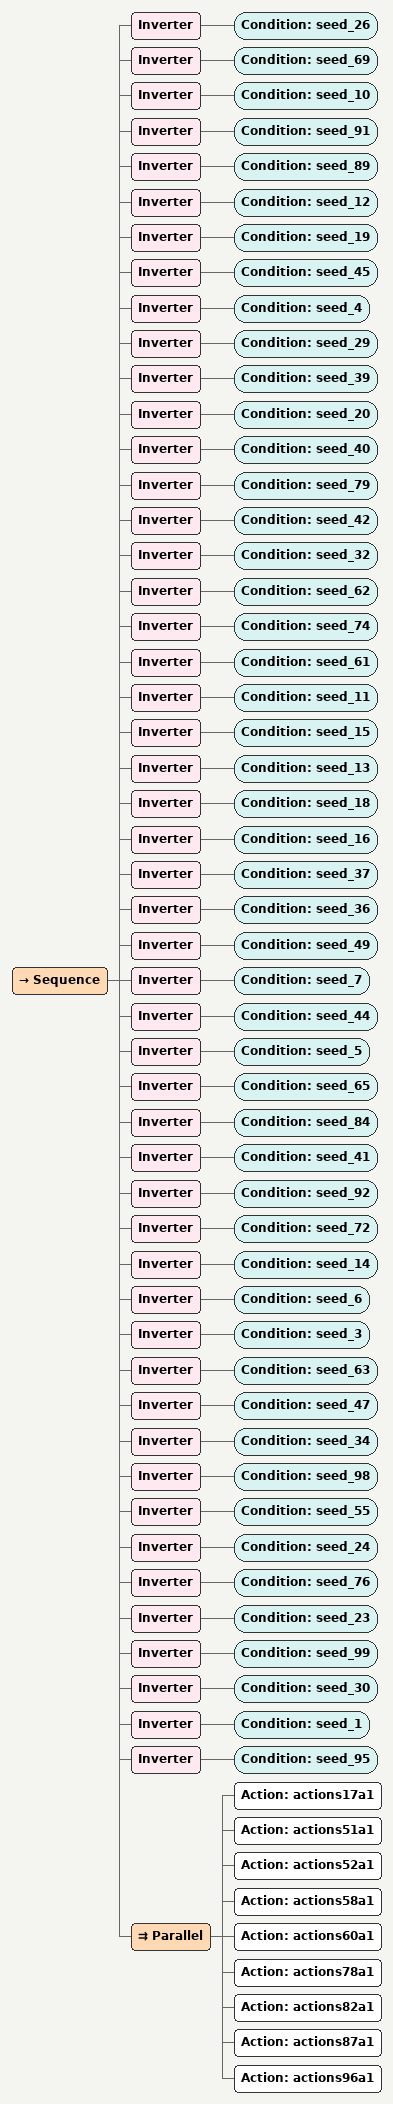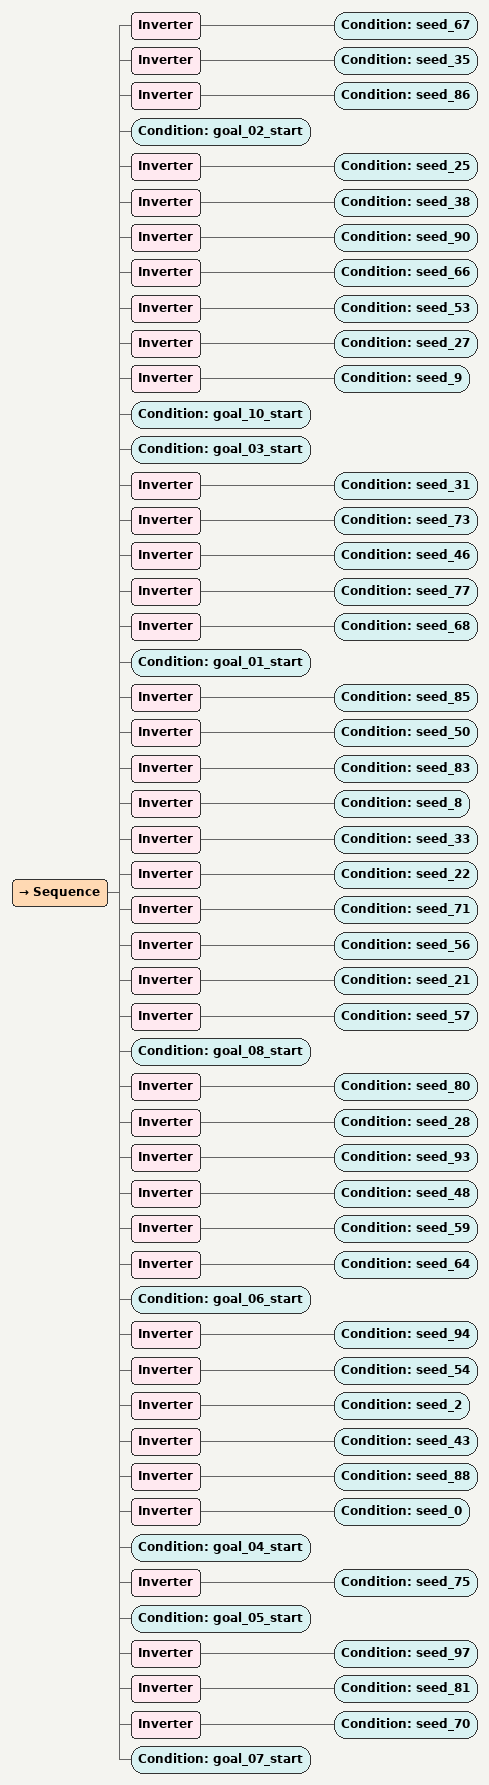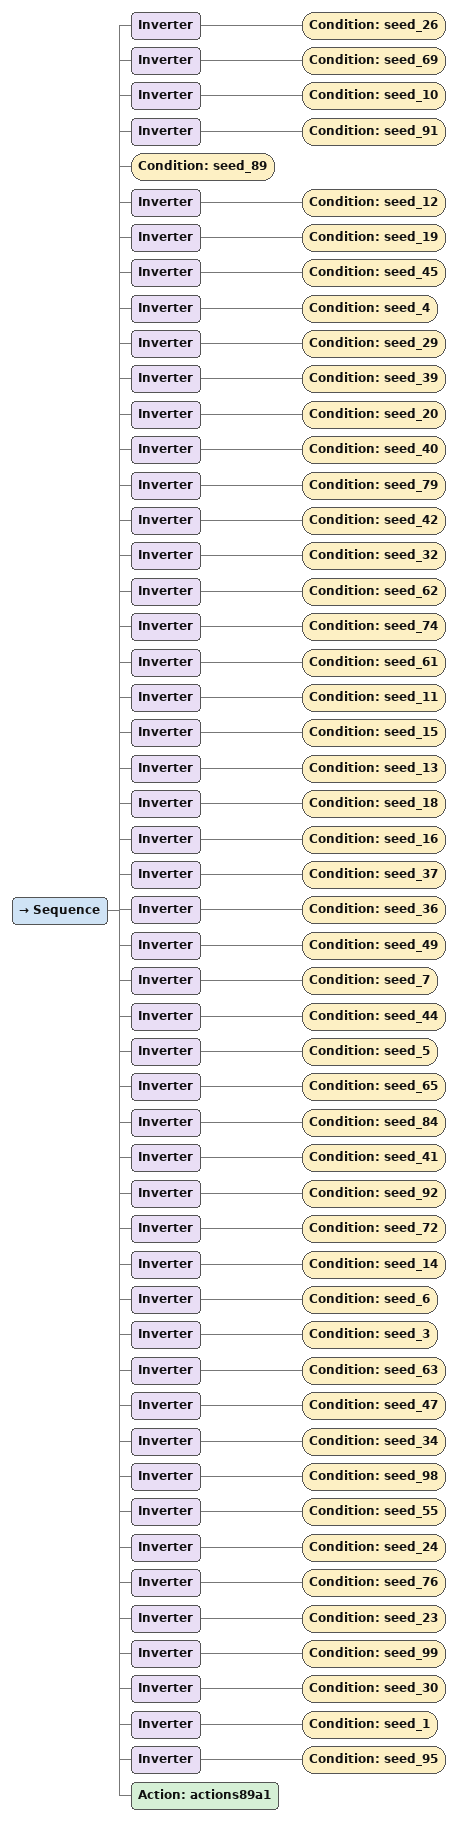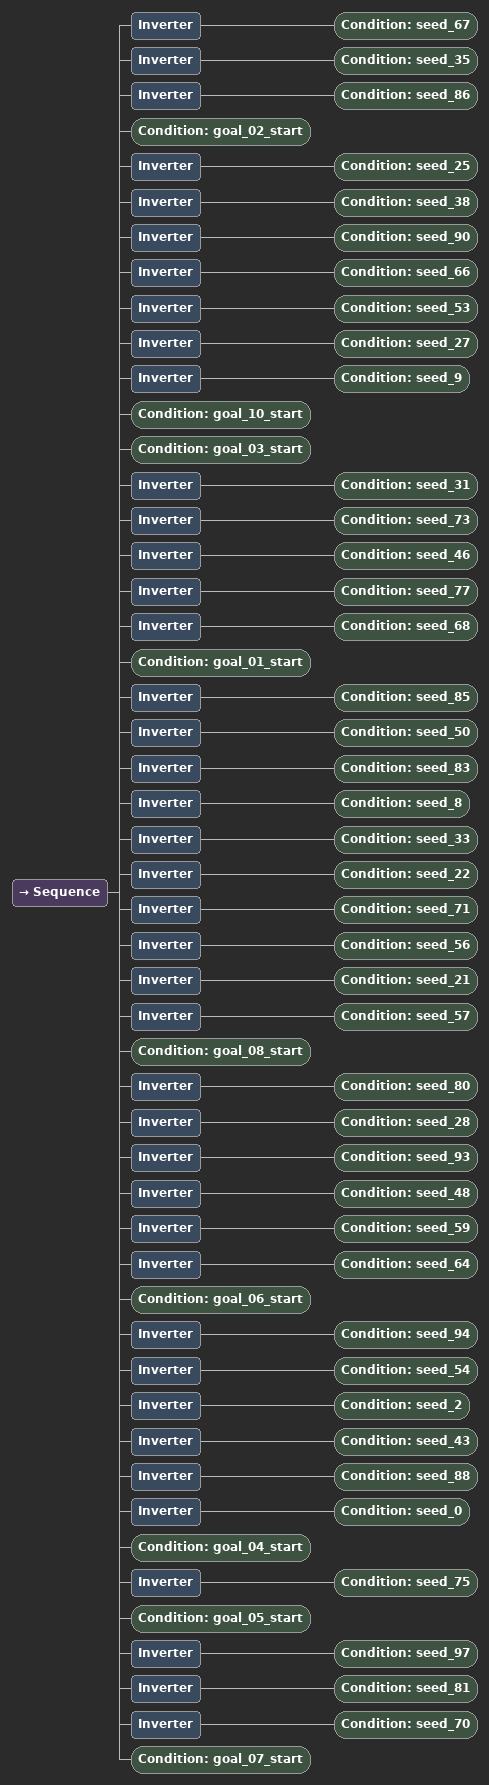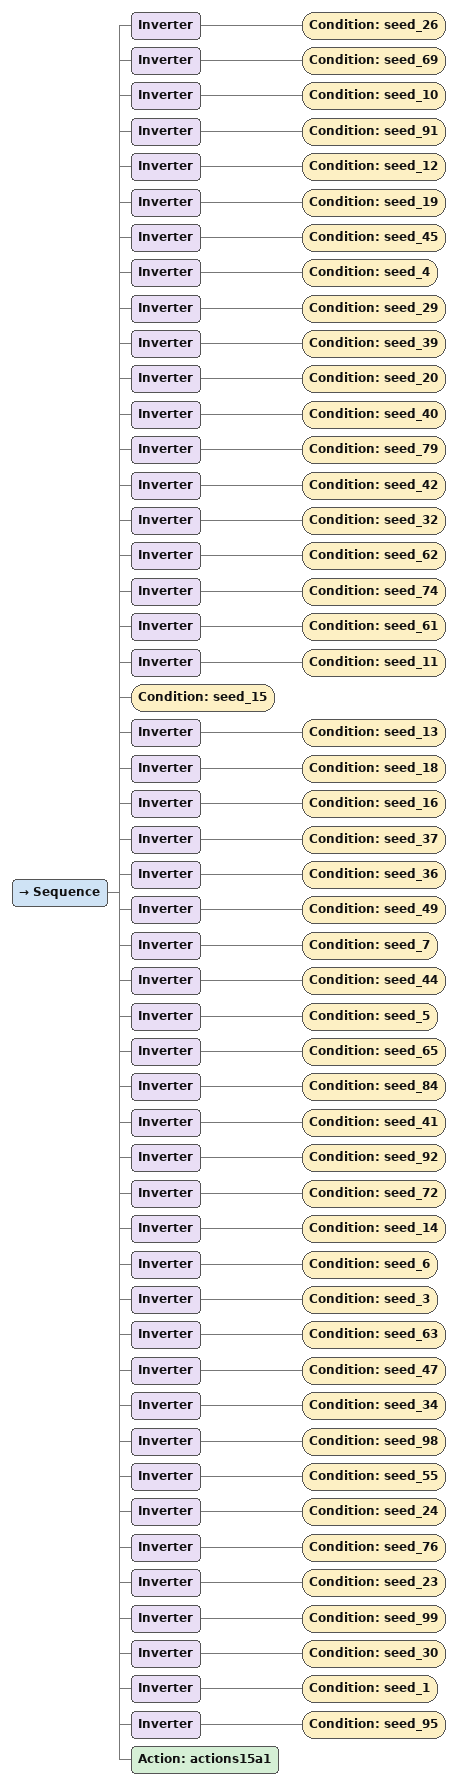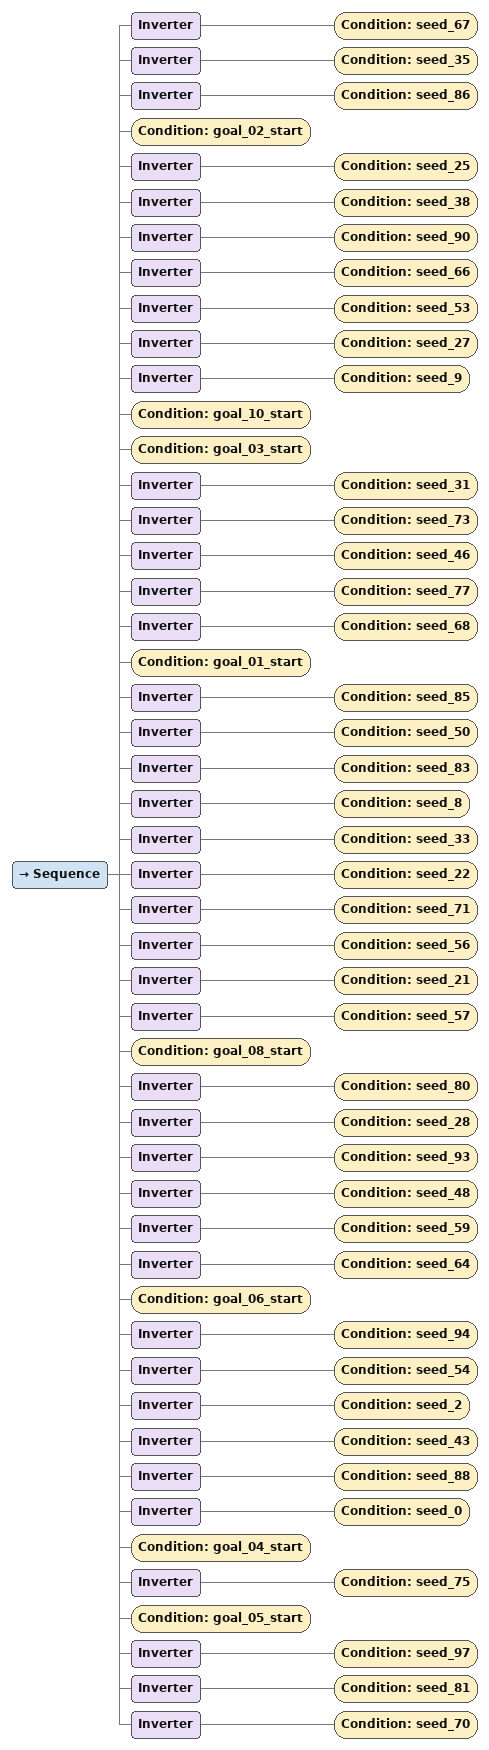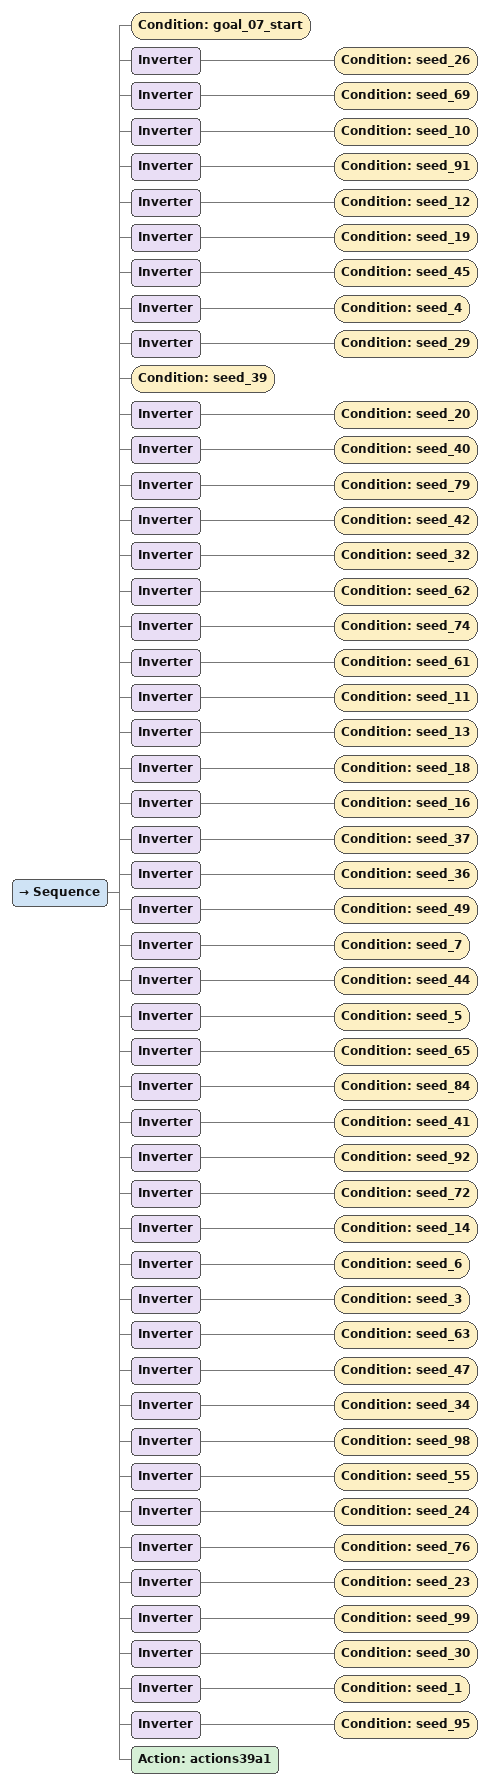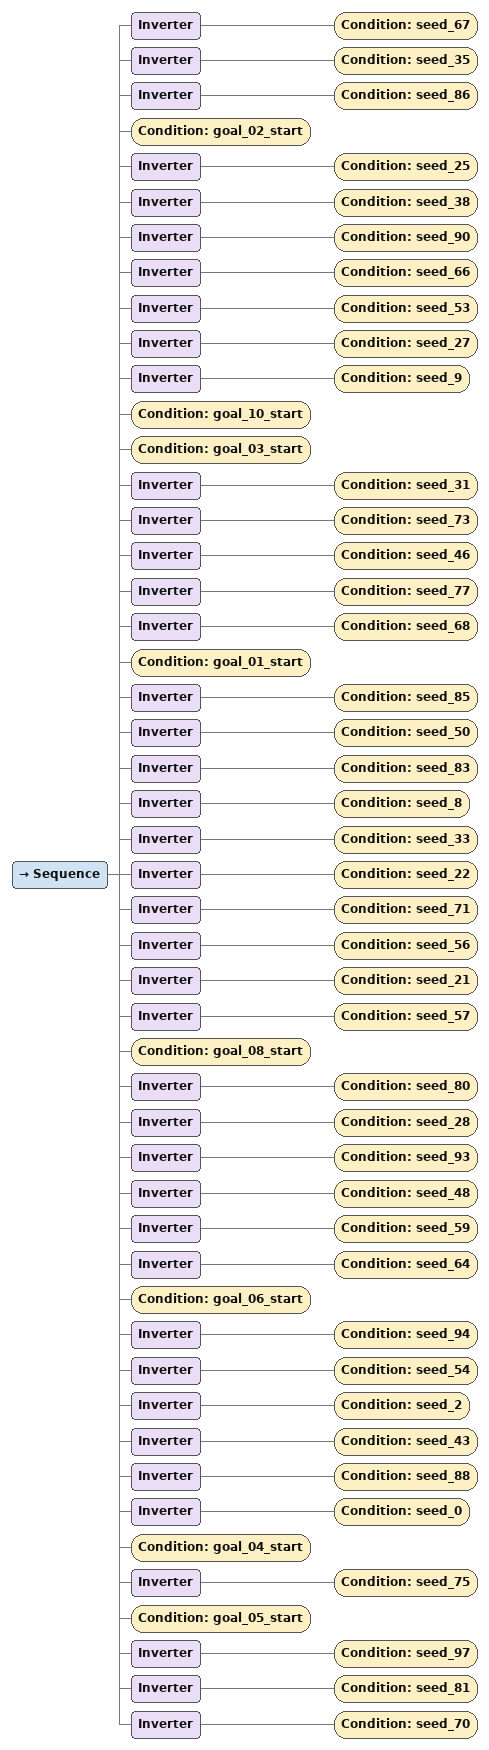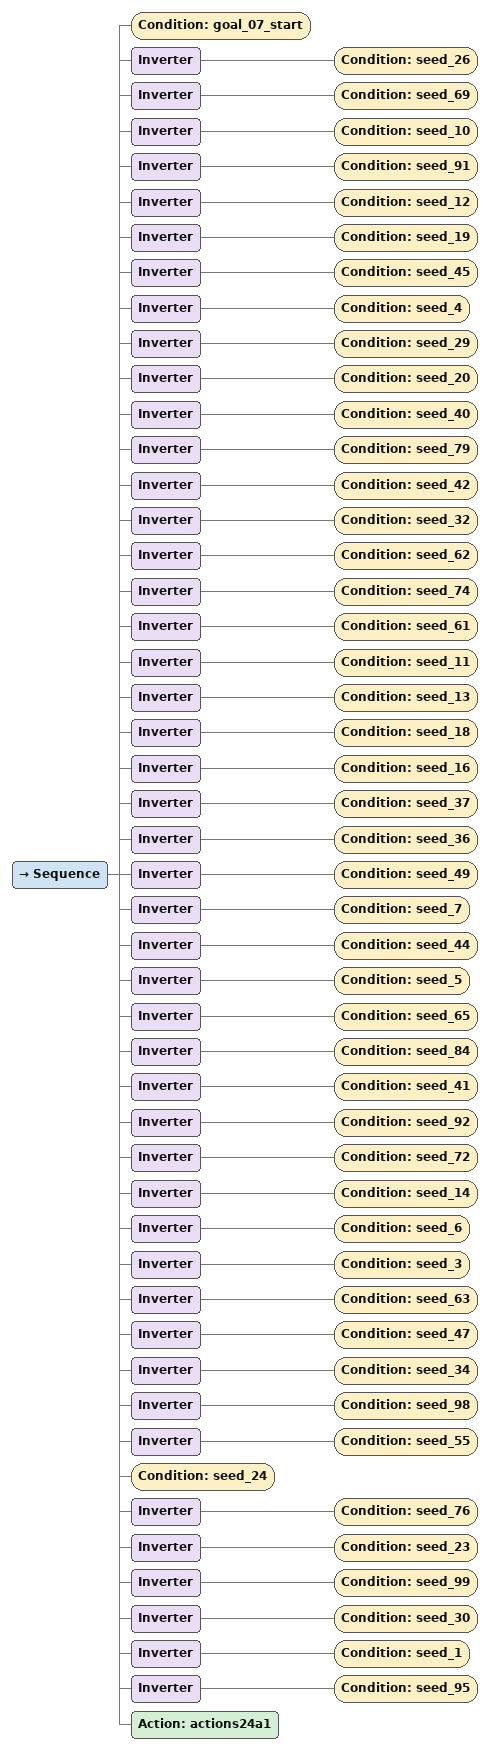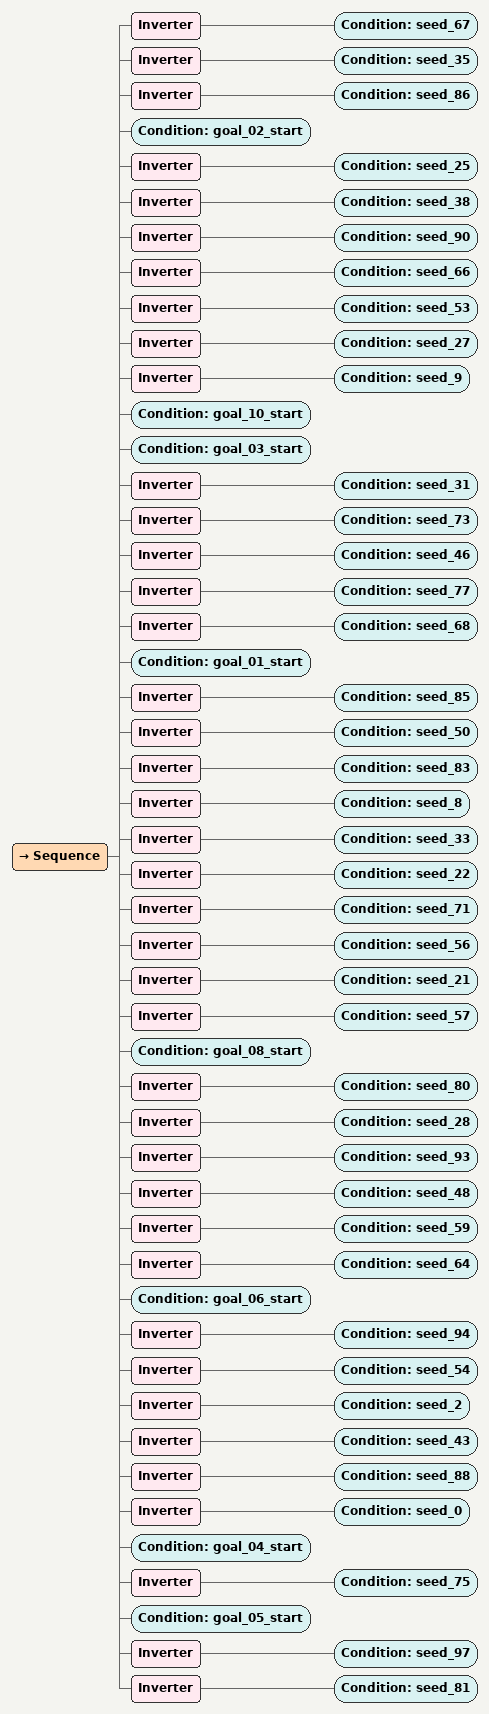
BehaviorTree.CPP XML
<Sequence>
  <Inverter>
    <Condition ID="seed_26"/>
  </Inverter>
  <Inverter>
    <Condition ID="seed_69"/>
  </Inverter>
  <Inverter>
    <Condition ID="seed_10"/>
  </Inverter>
  <Inverter>
    <Condition ID="seed_91"/>
  </Inverter>
  <Inverter>
    <Condition ID="seed_89"/>
  </Inverter>
  <Inverter>
    <Condition ID="seed_12"/>
  </Inverter>
  <Inverter>
    <Condition ID="seed_19"/>
  </Inverter>
  <Inverter>
    <Condition ID="seed_45"/>
  </Inverter>
  <Inverter>
    <Condition ID="seed_4"/>
  </Inverter>
  <Inverter>
    <Condition ID="seed_29"/>
  </Inverter>
  <Inverter>
    <Condition ID="seed_39"/>
  </Inverter>
  <Inverter>
    <Condition ID="seed_20"/>
  </Inverter>
  <Inverter>
    <Condition ID="seed_40"/>
  </Inverter>
  <Inverter>
    <Condition ID="seed_79"/>
  </Inverter>
  <Inverter>
    <Condition ID="seed_42"/>
  </Inverter>
  <Inverter>
    <Condition ID="seed_32"/>
  </Inverter>
  <Inverter>
    <Condition ID="seed_62"/>
  </Inverter>
  <Inverter>
    <Condition ID="seed_74"/>
  </Inverter>
  <Inverter>
    <Condition ID="seed_61"/>
  </Inverter>
  <Inverter>
    <Condition ID="seed_11"/>
  </Inverter>
  <Inverter>
    <Condition ID="seed_15"/>
  </Inverter>
  <Inverter>
    <Condition ID="seed_13"/>
  </Inverter>
  <Inverter>
    <Condition ID="seed_18"/>
  </Inverter>
  <Inverter>
    <Condition ID="seed_16"/>
  </Inverter>
  <Inverter>
    <Condition ID="seed_37"/>
  </Inverter>
  <Inverter>
    <Condition ID="seed_36"/>
  </Inverter>
  <Inverter>
    <Condition ID="seed_49"/>
  </Inverter>
  <Inverter>
    <Condition ID="seed_7"/>
  </Inverter>
  <Inverter>
    <Condition ID="seed_44"/>
  </Inverter>
  <Inverter>
    <Condition ID="seed_5"/>
  </Inverter>
  <Inverter>
    <Condition ID="seed_65"/>
  </Inverter>
  <Inverter>
    <Condition ID="seed_84"/>
  </Inverter>
  <Inverter>
    <Condition ID="seed_41"/>
  </Inverter>
  <Inverter>
    <Condition ID="seed_92"/>
  </Inverter>
  <Inverter>
    <Condition ID="seed_72"/>
  </Inverter>
  <Inverter>
    <Condition ID="seed_14"/>
  </Inverter>
  <Inverter>
    <Condition ID="seed_6"/>
  </Inverter>
  <Inverter>
    <Condition ID="seed_3"/>
  </Inverter>
  <Inverter>
    <Condition ID="seed_63"/>
  </Inverter>
  <Inverter>
    <Condition ID="seed_47"/>
  </Inverter>
  <Inverter>
    <Condition ID="seed_34"/>
  </Inverter>
  <Inverter>
    <Condition ID="seed_98"/>
  </Inverter>
  <Inverter>
    <Condition ID="seed_55"/>
  </Inverter>
  <Inverter>
    <Condition ID="seed_24"/>
  </Inverter>
  <Inverter>
    <Condition ID="seed_76"/>
  </Inverter>
  <Inverter>
    <Condition ID="seed_23"/>
  </Inverter>
  <Inverter>
    <Condition ID="seed_99"/>
  </Inverter>
  <Inverter>
    <Condition ID="seed_30"/>
  </Inverter>
  <Inverter>
    <Condition ID="seed_1"/>
  </Inverter>
  <Inverter>
    <Condition ID="seed_95"/>
  </Inverter>
  <Parallel>
    <Action ID="actions17a1"/>
    <Action ID="actions51a1"/>
    <Action ID="actions52a1"/>
    <Action ID="actions58a1"/>
    <Action ID="actions60a1"/>
    <Action ID="actions78a1"/>
    <Action ID="actions82a1"/>
    <Action ID="actions87a1"/>
    <Action ID="actions96a1"/>
  </Parallel>
</Sequence>

<Sequence>
  <Inverter>
    <Condition ID="seed_67"/>
  </Inverter>
  <Inverter>
    <Condition ID="seed_35"/>
  </Inverter>
  <Inverter>
    <Condition ID="seed_86"/>
  </Inverter>
  <Condition ID="goal_02_start"/>
  <Inverter>
    <Condition ID="seed_25"/>
  </Inverter>
  <Inverter>
    <Condition ID="seed_38"/>
  </Inverter>
  <Inverter>
    <Condition ID="seed_90"/>
  </Inverter>
  <Inverter>
    <Condition ID="seed_66"/>
  </Inverter>
  <Inverter>
    <Condition ID="seed_53"/>
  </Inverter>
  <Inverter>
    <Condition ID="seed_27"/>
  </Inverter>
  <Inverter>
    <Condition ID="seed_9"/>
  </Inverter>
  <Condition ID="goal_10_start"/>
  <Condition ID="goal_03_start"/>
  <Inverter>
    <Condition ID="seed_31"/>
  </Inverter>
  <Inverter>
    <Condition ID="seed_73"/>
  </Inverter>
  <Inverter>
    <Condition ID="seed_46"/>
  </Inverter>
  <Inverter>
    <Condition ID="seed_77"/>
  </Inverter>
  <Inverter>
    <Condition ID="seed_68"/>
  </Inverter>
  <Condition ID="goal_01_start"/>
  <Inverter>
    <Condition ID="seed_85"/>
  </Inverter>
  <Inverter>
    <Condition ID="seed_50"/>
  </Inverter>
  <Inverter>
    <Condition ID="seed_83"/>
  </Inverter>
  <Inverter>
    <Condition ID="seed_8"/>
  </Inverter>
  <Inverter>
    <Condition ID="seed_33"/>
  </Inverter>
  <Inverter>
    <Condition ID="seed_22"/>
  </Inverter>
  <Inverter>
    <Condition ID="seed_71"/>
  </Inverter>
  <Inverter>
    <Condition ID="seed_56"/>
  </Inverter>
  <Inverter>
    <Condition ID="seed_21"/>
  </Inverter>
  <Inverter>
    <Condition ID="seed_57"/>
  </Inverter>
  <Condition ID="goal_08_start"/>
  <Inverter>
    <Condition ID="seed_80"/>
  </Inverter>
  <Inverter>
    <Condition ID="seed_28"/>
  </Inverter>
  <Inverter>
    <Condition ID="seed_93"/>
  </Inverter>
  <Inverter>
    <Condition ID="seed_48"/>
  </Inverter>
  <Inverter>
    <Condition ID="seed_59"/>
  </Inverter>
  <Inverter>
    <Condition ID="seed_64"/>
  </Inverter>
  <Condition ID="goal_06_start"/>
  <Inverter>
    <Condition ID="seed_94"/>
  </Inverter>
  <Inverter>
    <Condition ID="seed_54"/>
  </Inverter>
  <Inverter>
    <Condition ID="seed_2"/>
  </Inverter>
  <Inverter>
    <Condition ID="seed_43"/>
  </Inverter>
  <Inverter>
    <Condition ID="seed_88"/>
  </Inverter>
  <Inverter>
    <Condition ID="seed_0"/>
  </Inverter>
  <Condition ID="goal_04_start"/>
  <Inverter>
    <Condition ID="seed_75"/>
  </Inverter>
  <Condition ID="goal_05_start"/>
  <Inverter>
    <Condition ID="seed_97"/>
  </Inverter>
  <Inverter>
    <Condition ID="seed_81"/>
  </Inverter>
  <Inverter>
    <Condition ID="seed_70"/>
  </Inverter>
  <Condition ID="goal_07_start"/>
</Sequence>

<Sequence>
  <Inverter>
    <Condition ID="seed_26"/>
  </Inverter>
  <Inverter>
    <Condition ID="seed_69"/>
  </Inverter>
  <Inverter>
    <Condition ID="seed_10"/>
  </Inverter>
  <Inverter>
    <Condition ID="seed_91"/>
  </Inverter>
  <Condition ID="seed_89"/>
  <Inverter>
    <Condition ID="seed_12"/>
  </Inverter>
  <Inverter>
    <Condition ID="seed_19"/>
  </Inverter>
  <Inverter>
    <Condition ID="seed_45"/>
  </Inverter>
  <Inverter>
    <Condition ID="seed_4"/>
  </Inverter>
  <Inverter>
    <Condition ID="seed_29"/>
  </Inverter>
  <Inverter>
    <Condition ID="seed_39"/>
  </Inverter>
  <Inverter>
    <Condition ID="seed_20"/>
  </Inverter>
  <Inverter>
    <Condition ID="seed_40"/>
  </Inverter>
  <Inverter>
    <Condition ID="seed_79"/>
  </Inverter>
  <Inverter>
    <Condition ID="seed_42"/>
  </Inverter>
  <Inverter>
    <Condition ID="seed_32"/>
  </Inverter>
  <Inverter>
    <Condition ID="seed_62"/>
  </Inverter>
  <Inverter>
    <Condition ID="seed_74"/>
  </Inverter>
  <Inverter>
    <Condition ID="seed_61"/>
  </Inverter>
  <Inverter>
    <Condition ID="seed_11"/>
  </Inverter>
  <Inverter>
    <Condition ID="seed_15"/>
  </Inverter>
  <Inverter>
    <Condition ID="seed_13"/>
  </Inverter>
  <Inverter>
    <Condition ID="seed_18"/>
  </Inverter>
  <Inverter>
    <Condition ID="seed_16"/>
  </Inverter>
  <Inverter>
    <Condition ID="seed_37"/>
  </Inverter>
  <Inverter>
    <Condition ID="seed_36"/>
  </Inverter>
  <Inverter>
    <Condition ID="seed_49"/>
  </Inverter>
  <Inverter>
    <Condition ID="seed_7"/>
  </Inverter>
  <Inverter>
    <Condition ID="seed_44"/>
  </Inverter>
  <Inverter>
    <Condition ID="seed_5"/>
  </Inverter>
  <Inverter>
    <Condition ID="seed_65"/>
  </Inverter>
  <Inverter>
    <Condition ID="seed_84"/>
  </Inverter>
  <Inverter>
    <Condition ID="seed_41"/>
  </Inverter>
  <Inverter>
    <Condition ID="seed_92"/>
  </Inverter>
  <Inverter>
    <Condition ID="seed_72"/>
  </Inverter>
  <Inverter>
    <Condition ID="seed_14"/>
  </Inverter>
  <Inverter>
    <Condition ID="seed_6"/>
  </Inverter>
  <Inverter>
    <Condition ID="seed_3"/>
  </Inverter>
  <Inverter>
    <Condition ID="seed_63"/>
  </Inverter>
  <Inverter>
    <Condition ID="seed_47"/>
  </Inverter>
  <Inverter>
    <Condition ID="seed_34"/>
  </Inverter>
  <Inverter>
    <Condition ID="seed_98"/>
  </Inverter>
  <Inverter>
    <Condition ID="seed_55"/>
  </Inverter>
  <Inverter>
    <Condition ID="seed_24"/>
  </Inverter>
  <Inverter>
    <Condition ID="seed_76"/>
  </Inverter>
  <Inverter>
    <Condition ID="seed_23"/>
  </Inverter>
  <Inverter>
    <Condition ID="seed_99"/>
  </Inverter>
  <Inverter>
    <Condition ID="seed_30"/>
  </Inverter>
  <Inverter>
    <Condition ID="seed_1"/>
  </Inverter>
  <Inverter>
    <Condition ID="seed_95"/>
  </Inverter>
  <Action ID="actions89a1"/>
</Sequence>

<Sequence>
  <Inverter>
    <Condition ID="seed_67"/>
  </Inverter>
  <Inverter>
    <Condition ID="seed_35"/>
  </Inverter>
  <Inverter>
    <Condition ID="seed_86"/>
  </Inverter>
  <Condition ID="goal_02_start"/>
  <Inverter>
    <Condition ID="seed_25"/>
  </Inverter>
  <Inverter>
    <Condition ID="seed_38"/>
  </Inverter>
  <Inverter>
    <Condition ID="seed_90"/>
  </Inverter>
  <Inverter>
    <Condition ID="seed_66"/>
  </Inverter>
  <Inverter>
    <Condition ID="seed_53"/>
  </Inverter>
  <Inverter>
    <Condition ID="seed_27"/>
  </Inverter>
  <Inverter>
    <Condition ID="seed_9"/>
  </Inverter>
  <Condition ID="goal_10_start"/>
  <Condition ID="goal_03_start"/>
  <Inverter>
    <Condition ID="seed_31"/>
  </Inverter>
  <Inverter>
    <Condition ID="seed_73"/>
  </Inverter>
  <Inverter>
    <Condition ID="seed_46"/>
  </Inverter>
  <Inverter>
    <Condition ID="seed_77"/>
  </Inverter>
  <Inverter>
    <Condition ID="seed_68"/>
  </Inverter>
  <Condition ID="goal_01_start"/>
  <Inverter>
    <Condition ID="seed_85"/>
  </Inverter>
  <Inverter>
    <Condition ID="seed_50"/>
  </Inverter>
  <Inverter>
    <Condition ID="seed_83"/>
  </Inverter>
  <Inverter>
    <Condition ID="seed_8"/>
  </Inverter>
  <Inverter>
    <Condition ID="seed_33"/>
  </Inverter>
  <Inverter>
    <Condition ID="seed_22"/>
  </Inverter>
  <Inverter>
    <Condition ID="seed_71"/>
  </Inverter>
  <Inverter>
    <Condition ID="seed_56"/>
  </Inverter>
  <Inverter>
    <Condition ID="seed_21"/>
  </Inverter>
  <Inverter>
    <Condition ID="seed_57"/>
  </Inverter>
  <Condition ID="goal_08_start"/>
  <Inverter>
    <Condition ID="seed_80"/>
  </Inverter>
  <Inverter>
    <Condition ID="seed_28"/>
  </Inverter>
  <Inverter>
    <Condition ID="seed_93"/>
  </Inverter>
  <Inverter>
    <Condition ID="seed_48"/>
  </Inverter>
  <Inverter>
    <Condition ID="seed_59"/>
  </Inverter>
  <Inverter>
    <Condition ID="seed_64"/>
  </Inverter>
  <Condition ID="goal_06_start"/>
  <Inverter>
    <Condition ID="seed_94"/>
  </Inverter>
  <Inverter>
    <Condition ID="seed_54"/>
  </Inverter>
  <Inverter>
    <Condition ID="seed_2"/>
  </Inverter>
  <Inverter>
    <Condition ID="seed_43"/>
  </Inverter>
  <Inverter>
    <Condition ID="seed_88"/>
  </Inverter>
  <Inverter>
    <Condition ID="seed_0"/>
  </Inverter>
  <Condition ID="goal_04_start"/>
  <Inverter>
    <Condition ID="seed_75"/>
  </Inverter>
  <Condition ID="goal_05_start"/>
  <Inverter>
    <Condition ID="seed_97"/>
  </Inverter>
  <Inverter>
    <Condition ID="seed_81"/>
  </Inverter>
  <Inverter>
    <Condition ID="seed_70"/>
  </Inverter>
  <Condition ID="goal_07_start"/>
</Sequence>

<Sequence>
  <Inverter>
    <Condition ID="seed_26"/>
  </Inverter>
  <Inverter>
    <Condition ID="seed_69"/>
  </Inverter>
  <Inverter>
    <Condition ID="seed_10"/>
  </Inverter>
  <Inverter>
    <Condition ID="seed_91"/>
  </Inverter>
  <Inverter>
    <Condition ID="seed_12"/>
  </Inverter>
  <Inverter>
    <Condition ID="seed_19"/>
  </Inverter>
  <Inverter>
    <Condition ID="seed_45"/>
  </Inverter>
  <Inverter>
    <Condition ID="seed_4"/>
  </Inverter>
  <Inverter>
    <Condition ID="seed_29"/>
  </Inverter>
  <Inverter>
    <Condition ID="seed_39"/>
  </Inverter>
  <Inverter>
    <Condition ID="seed_20"/>
  </Inverter>
  <Inverter>
    <Condition ID="seed_40"/>
  </Inverter>
  <Inverter>
    <Condition ID="seed_79"/>
  </Inverter>
  <Inverter>
    <Condition ID="seed_42"/>
  </Inverter>
  <Inverter>
    <Condition ID="seed_32"/>
  </Inverter>
  <Inverter>
    <Condition ID="seed_62"/>
  </Inverter>
  <Inverter>
    <Condition ID="seed_74"/>
  </Inverter>
  <Inverter>
    <Condition ID="seed_61"/>
  </Inverter>
  <Inverter>
    <Condition ID="seed_11"/>
  </Inverter>
  <Condition ID="seed_15"/>
  <Inverter>
    <Condition ID="seed_13"/>
  </Inverter>
  <Inverter>
    <Condition ID="seed_18"/>
  </Inverter>
  <Inverter>
    <Condition ID="seed_16"/>
  </Inverter>
  <Inverter>
    <Condition ID="seed_37"/>
  </Inverter>
  <Inverter>
    <Condition ID="seed_36"/>
  </Inverter>
  <Inverter>
    <Condition ID="seed_49"/>
  </Inverter>
  <Inverter>
    <Condition ID="seed_7"/>
  </Inverter>
  <Inverter>
    <Condition ID="seed_44"/>
  </Inverter>
  <Inverter>
    <Condition ID="seed_5"/>
  </Inverter>
  <Inverter>
    <Condition ID="seed_65"/>
  </Inverter>
  <Inverter>
    <Condition ID="seed_84"/>
  </Inverter>
  <Inverter>
    <Condition ID="seed_41"/>
  </Inverter>
  <Inverter>
    <Condition ID="seed_92"/>
  </Inverter>
  <Inverter>
    <Condition ID="seed_72"/>
  </Inverter>
  <Inverter>
    <Condition ID="seed_14"/>
  </Inverter>
  <Inverter>
    <Condition ID="seed_6"/>
  </Inverter>
  <Inverter>
    <Condition ID="seed_3"/>
  </Inverter>
  <Inverter>
    <Condition ID="seed_63"/>
  </Inverter>
  <Inverter>
    <Condition ID="seed_47"/>
  </Inverter>
  <Inverter>
    <Condition ID="seed_34"/>
  </Inverter>
  <Inverter>
    <Condition ID="seed_98"/>
  </Inverter>
  <Inverter>
    <Condition ID="seed_55"/>
  </Inverter>
  <Inverter>
    <Condition ID="seed_24"/>
  </Inverter>
  <Inverter>
    <Condition ID="seed_76"/>
  </Inverter>
  <Inverter>
    <Condition ID="seed_23"/>
  </Inverter>
  <Inverter>
    <Condition ID="seed_99"/>
  </Inverter>
  <Inverter>
    <Condition ID="seed_30"/>
  </Inverter>
  <Inverter>
    <Condition ID="seed_1"/>
  </Inverter>
  <Inverter>
    <Condition ID="seed_95"/>
  </Inverter>
  <Action ID="actions15a1"/>
</Sequence>

<Sequence>
  <Inverter>
    <Condition ID="seed_67"/>
  </Inverter>
  <Inverter>
    <Condition ID="seed_35"/>
  </Inverter>
  <Inverter>
    <Condition ID="seed_86"/>
  </Inverter>
  <Condition ID="goal_02_start"/>
  <Inverter>
    <Condition ID="seed_25"/>
  </Inverter>
  <Inverter>
    <Condition ID="seed_38"/>
  </Inverter>
  <Inverter>
    <Condition ID="seed_90"/>
  </Inverter>
  <Inverter>
    <Condition ID="seed_66"/>
  </Inverter>
  <Inverter>
    <Condition ID="seed_53"/>
  </Inverter>
  <Inverter>
    <Condition ID="seed_27"/>
  </Inverter>
  <Inverter>
    <Condition ID="seed_9"/>
  </Inverter>
  <Condition ID="goal_10_start"/>
  <Condition ID="goal_03_start"/>
  <Inverter>
    <Condition ID="seed_31"/>
  </Inverter>
  <Inverter>
    <Condition ID="seed_73"/>
  </Inverter>
  <Inverter>
    <Condition ID="seed_46"/>
  </Inverter>
  <Inverter>
    <Condition ID="seed_77"/>
  </Inverter>
  <Inverter>
    <Condition ID="seed_68"/>
  </Inverter>
  <Condition ID="goal_01_start"/>
  <Inverter>
    <Condition ID="seed_85"/>
  </Inverter>
  <Inverter>
    <Condition ID="seed_50"/>
  </Inverter>
  <Inverter>
    <Condition ID="seed_83"/>
  </Inverter>
  <Inverter>
    <Condition ID="seed_8"/>
  </Inverter>
  <Inverter>
    <Condition ID="seed_33"/>
  </Inverter>
  <Inverter>
    <Condition ID="seed_22"/>
  </Inverter>
  <Inverter>
    <Condition ID="seed_71"/>
  </Inverter>
  <Inverter>
    <Condition ID="seed_56"/>
  </Inverter>
  <Inverter>
    <Condition ID="seed_21"/>
  </Inverter>
  <Inverter>
    <Condition ID="seed_57"/>
  </Inverter>
  <Condition ID="goal_08_start"/>
  <Inverter>
    <Condition ID="seed_80"/>
  </Inverter>
  <Inverter>
    <Condition ID="seed_28"/>
  </Inverter>
  <Inverter>
    <Condition ID="seed_93"/>
  </Inverter>
  <Inverter>
    <Condition ID="seed_48"/>
  </Inverter>
  <Inverter>
    <Condition ID="seed_59"/>
  </Inverter>
  <Inverter>
    <Condition ID="seed_64"/>
  </Inverter>
  <Condition ID="goal_06_start"/>
  <Inverter>
    <Condition ID="seed_94"/>
  </Inverter>
  <Inverter>
    <Condition ID="seed_54"/>
  </Inverter>
  <Inverter>
    <Condition ID="seed_2"/>
  </Inverter>
  <Inverter>
    <Condition ID="seed_43"/>
  </Inverter>
  <Inverter>
    <Condition ID="seed_88"/>
  </Inverter>
  <Inverter>
    <Condition ID="seed_0"/>
  </Inverter>
  <Condition ID="goal_04_start"/>
  <Inverter>
    <Condition ID="seed_75"/>
  </Inverter>
  <Condition ID="goal_05_start"/>
  <Inverter>
    <Condition ID="seed_97"/>
  </Inverter>
  <Inverter>
    <Condition ID="seed_81"/>
  </Inverter>
  <Inverter>
    <Condition ID="seed_70"/>
  </Inverter>
</Sequence>

<Sequence>
  <Condition ID="goal_07_start"/>
  <Inverter>
    <Condition ID="seed_26"/>
  </Inverter>
  <Inverter>
    <Condition ID="seed_69"/>
  </Inverter>
  <Inverter>
    <Condition ID="seed_10"/>
  </Inverter>
  <Inverter>
    <Condition ID="seed_91"/>
  </Inverter>
  <Inverter>
    <Condition ID="seed_12"/>
  </Inverter>
  <Inverter>
    <Condition ID="seed_19"/>
  </Inverter>
  <Inverter>
    <Condition ID="seed_45"/>
  </Inverter>
  <Inverter>
    <Condition ID="seed_4"/>
  </Inverter>
  <Inverter>
    <Condition ID="seed_29"/>
  </Inverter>
  <Condition ID="seed_39"/>
  <Inverter>
    <Condition ID="seed_20"/>
  </Inverter>
  <Inverter>
    <Condition ID="seed_40"/>
  </Inverter>
  <Inverter>
    <Condition ID="seed_79"/>
  </Inverter>
  <Inverter>
    <Condition ID="seed_42"/>
  </Inverter>
  <Inverter>
    <Condition ID="seed_32"/>
  </Inverter>
  <Inverter>
    <Condition ID="seed_62"/>
  </Inverter>
  <Inverter>
    <Condition ID="seed_74"/>
  </Inverter>
  <Inverter>
    <Condition ID="seed_61"/>
  </Inverter>
  <Inverter>
    <Condition ID="seed_11"/>
  </Inverter>
  <Inverter>
    <Condition ID="seed_13"/>
  </Inverter>
  <Inverter>
    <Condition ID="seed_18"/>
  </Inverter>
  <Inverter>
    <Condition ID="seed_16"/>
  </Inverter>
  <Inverter>
    <Condition ID="seed_37"/>
  </Inverter>
  <Inverter>
    <Condition ID="seed_36"/>
  </Inverter>
  <Inverter>
    <Condition ID="seed_49"/>
  </Inverter>
  <Inverter>
    <Condition ID="seed_7"/>
  </Inverter>
  <Inverter>
    <Condition ID="seed_44"/>
  </Inverter>
  <Inverter>
    <Condition ID="seed_5"/>
  </Inverter>
  <Inverter>
    <Condition ID="seed_65"/>
  </Inverter>
  <Inverter>
    <Condition ID="seed_84"/>
  </Inverter>
  <Inverter>
    <Condition ID="seed_41"/>
  </Inverter>
  <Inverter>
    <Condition ID="seed_92"/>
  </Inverter>
  <Inverter>
    <Condition ID="seed_72"/>
  </Inverter>
  <Inverter>
    <Condition ID="seed_14"/>
  </Inverter>
  <Inverter>
    <Condition ID="seed_6"/>
  </Inverter>
  <Inverter>
    <Condition ID="seed_3"/>
  </Inverter>
  <Inverter>
    <Condition ID="seed_63"/>
  </Inverter>
  <Inverter>
    <Condition ID="seed_47"/>
  </Inverter>
  <Inverter>
    <Condition ID="seed_34"/>
  </Inverter>
  <Inverter>
    <Condition ID="seed_98"/>
  </Inverter>
  <Inverter>
    <Condition ID="seed_55"/>
  </Inverter>
  <Inverter>
    <Condition ID="seed_24"/>
  </Inverter>
  <Inverter>
    <Condition ID="seed_76"/>
  </Inverter>
  <Inverter>
    <Condition ID="seed_23"/>
  </Inverter>
  <Inverter>
    <Condition ID="seed_99"/>
  </Inverter>
  <Inverter>
    <Condition ID="seed_30"/>
  </Inverter>
  <Inverter>
    <Condition ID="seed_1"/>
  </Inverter>
  <Inverter>
    <Condition ID="seed_95"/>
  </Inverter>
  <Action ID="actions39a1"/>
</Sequence>

<Sequence>
  <Inverter>
    <Condition ID="seed_67"/>
  </Inverter>
  <Inverter>
    <Condition ID="seed_35"/>
  </Inverter>
  <Inverter>
    <Condition ID="seed_86"/>
  </Inverter>
  <Condition ID="goal_02_start"/>
  <Inverter>
    <Condition ID="seed_25"/>
  </Inverter>
  <Inverter>
    <Condition ID="seed_38"/>
  </Inverter>
  <Inverter>
    <Condition ID="seed_90"/>
  </Inverter>
  <Inverter>
    <Condition ID="seed_66"/>
  </Inverter>
  <Inverter>
    <Condition ID="seed_53"/>
  </Inverter>
  <Inverter>
    <Condition ID="seed_27"/>
  </Inverter>
  <Inverter>
    <Condition ID="seed_9"/>
  </Inverter>
  <Condition ID="goal_10_start"/>
  <Condition ID="goal_03_start"/>
  <Inverter>
    <Condition ID="seed_31"/>
  </Inverter>
  <Inverter>
    <Condition ID="seed_73"/>
  </Inverter>
  <Inverter>
    <Condition ID="seed_46"/>
  </Inverter>
  <Inverter>
    <Condition ID="seed_77"/>
  </Inverter>
  <Inverter>
    <Condition ID="seed_68"/>
  </Inverter>
  <Condition ID="goal_01_start"/>
  <Inverter>
    <Condition ID="seed_85"/>
  </Inverter>
  <Inverter>
    <Condition ID="seed_50"/>
  </Inverter>
  <Inverter>
    <Condition ID="seed_83"/>
  </Inverter>
  <Inverter>
    <Condition ID="seed_8"/>
  </Inverter>
  <Inverter>
    <Condition ID="seed_33"/>
  </Inverter>
  <Inverter>
    <Condition ID="seed_22"/>
  </Inverter>
  <Inverter>
    <Condition ID="seed_71"/>
  </Inverter>
  <Inverter>
    <Condition ID="seed_56"/>
  </Inverter>
  <Inverter>
    <Condition ID="seed_21"/>
  </Inverter>
  <Inverter>
    <Condition ID="seed_57"/>
  </Inverter>
  <Condition ID="goal_08_start"/>
  <Inverter>
    <Condition ID="seed_80"/>
  </Inverter>
  <Inverter>
    <Condition ID="seed_28"/>
  </Inverter>
  <Inverter>
    <Condition ID="seed_93"/>
  </Inverter>
  <Inverter>
    <Condition ID="seed_48"/>
  </Inverter>
  <Inverter>
    <Condition ID="seed_59"/>
  </Inverter>
  <Inverter>
    <Condition ID="seed_64"/>
  </Inverter>
  <Condition ID="goal_06_start"/>
  <Inverter>
    <Condition ID="seed_94"/>
  </Inverter>
  <Inverter>
    <Condition ID="seed_54"/>
  </Inverter>
  <Inverter>
    <Condition ID="seed_2"/>
  </Inverter>
  <Inverter>
    <Condition ID="seed_43"/>
  </Inverter>
  <Inverter>
    <Condition ID="seed_88"/>
  </Inverter>
  <Inverter>
    <Condition ID="seed_0"/>
  </Inverter>
  <Condition ID="goal_04_start"/>
  <Inverter>
    <Condition ID="seed_75"/>
  </Inverter>
  <Condition ID="goal_05_start"/>
  <Inverter>
    <Condition ID="seed_97"/>
  </Inverter>
  <Inverter>
    <Condition ID="seed_81"/>
  </Inverter>
  <Inverter>
    <Condition ID="seed_70"/>
  </Inverter>
</Sequence>

<Sequence>
  <Condition ID="goal_07_start"/>
  <Inverter>
    <Condition ID="seed_26"/>
  </Inverter>
  <Inverter>
    <Condition ID="seed_69"/>
  </Inverter>
  <Inverter>
    <Condition ID="seed_10"/>
  </Inverter>
  <Inverter>
    <Condition ID="seed_91"/>
  </Inverter>
  <Inverter>
    <Condition ID="seed_12"/>
  </Inverter>
  <Inverter>
    <Condition ID="seed_19"/>
  </Inverter>
  <Inverter>
    <Condition ID="seed_45"/>
  </Inverter>
  <Inverter>
    <Condition ID="seed_4"/>
  </Inverter>
  <Inverter>
    <Condition ID="seed_29"/>
  </Inverter>
  <Inverter>
    <Condition ID="seed_20"/>
  </Inverter>
  <Inverter>
    <Condition ID="seed_40"/>
  </Inverter>
  <Inverter>
    <Condition ID="seed_79"/>
  </Inverter>
  <Inverter>
    <Condition ID="seed_42"/>
  </Inverter>
  <Inverter>
    <Condition ID="seed_32"/>
  </Inverter>
  <Inverter>
    <Condition ID="seed_62"/>
  </Inverter>
  <Inverter>
    <Condition ID="seed_74"/>
  </Inverter>
  <Inverter>
    <Condition ID="seed_61"/>
  </Inverter>
  <Inverter>
    <Condition ID="seed_11"/>
  </Inverter>
  <Inverter>
    <Condition ID="seed_13"/>
  </Inverter>
  <Inverter>
    <Condition ID="seed_18"/>
  </Inverter>
  <Inverter>
    <Condition ID="seed_16"/>
  </Inverter>
  <Inverter>
    <Condition ID="seed_37"/>
  </Inverter>
  <Inverter>
    <Condition ID="seed_36"/>
  </Inverter>
  <Inverter>
    <Condition ID="seed_49"/>
  </Inverter>
  <Inverter>
    <Condition ID="seed_7"/>
  </Inverter>
  <Inverter>
    <Condition ID="seed_44"/>
  </Inverter>
  <Inverter>
    <Condition ID="seed_5"/>
  </Inverter>
  <Inverter>
    <Condition ID="seed_65"/>
  </Inverter>
  <Inverter>
    <Condition ID="seed_84"/>
  </Inverter>
  <Inverter>
    <Condition ID="seed_41"/>
  </Inverter>
  <Inverter>
    <Condition ID="seed_92"/>
  </Inverter>
  <Inverter>
    <Condition ID="seed_72"/>
  </Inverter>
  <Inverter>
    <Condition ID="seed_14"/>
  </Inverter>
  <Inverter>
    <Condition ID="seed_6"/>
  </Inverter>
  <Inverter>
    <Condition ID="seed_3"/>
  </Inverter>
  <Inverter>
    <Condition ID="seed_63"/>
  </Inverter>
  <Inverter>
    <Condition ID="seed_47"/>
  </Inverter>
  <Inverter>
    <Condition ID="seed_34"/>
  </Inverter>
  <Inverter>
    <Condition ID="seed_98"/>
  </Inverter>
  <Inverter>
    <Condition ID="seed_55"/>
  </Inverter>
  <Condition ID="seed_24"/>
  <Inverter>
    <Condition ID="seed_76"/>
  </Inverter>
  <Inverter>
    <Condition ID="seed_23"/>
  </Inverter>
  <Inverter>
    <Condition ID="seed_99"/>
  </Inverter>
  <Inverter>
    <Condition ID="seed_30"/>
  </Inverter>
  <Inverter>
    <Condition ID="seed_1"/>
  </Inverter>
  <Inverter>
    <Condition ID="seed_95"/>
  </Inverter>
  <Action ID="actions24a1"/>
</Sequence>

<Sequence>
  <Inverter>
    <Condition ID="seed_67"/>
  </Inverter>
  <Inverter>
    <Condition ID="seed_35"/>
  </Inverter>
  <Inverter>
    <Condition ID="seed_86"/>
  </Inverter>
  <Condition ID="goal_02_start"/>
  <Inverter>
    <Condition ID="seed_25"/>
  </Inverter>
  <Inverter>
    <Condition ID="seed_38"/>
  </Inverter>
  <Inverter>
    <Condition ID="seed_90"/>
  </Inverter>
  <Inverter>
    <Condition ID="seed_66"/>
  </Inverter>
  <Inverter>
    <Condition ID="seed_53"/>
  </Inverter>
  <Inverter>
    <Condition ID="seed_27"/>
  </Inverter>
  <Inverter>
    <Condition ID="seed_9"/>
  </Inverter>
  <Condition ID="goal_10_start"/>
  <Condition ID="goal_03_start"/>
  <Inverter>
    <Condition ID="seed_31"/>
  </Inverter>
  <Inverter>
    <Condition ID="seed_73"/>
  </Inverter>
  <Inverter>
    <Condition ID="seed_46"/>
  </Inverter>
  <Inverter>
    <Condition ID="seed_77"/>
  </Inverter>
  <Inverter>
    <Condition ID="seed_68"/>
  </Inverter>
  <Condition ID="goal_01_start"/>
  <Inverter>
    <Condition ID="seed_85"/>
  </Inverter>
  <Inverter>
    <Condition ID="seed_50"/>
  </Inverter>
  <Inverter>
    <Condition ID="seed_83"/>
  </Inverter>
  <Inverter>
    <Condition ID="seed_8"/>
  </Inverter>
  <Inverter>
    <Condition ID="seed_33"/>
  </Inverter>
  <Inverter>
    <Condition ID="seed_22"/>
  </Inverter>
  <Inverter>
    <Condition ID="seed_71"/>
  </Inverter>
  <Inverter>
    <Condition ID="seed_56"/>
  </Inverter>
  <Inverter>
    <Condition ID="seed_21"/>
  </Inverter>
  <Inverter>
    <Condition ID="seed_57"/>
  </Inverter>
  <Condition ID="goal_08_start"/>
  <Inverter>
    <Condition ID="seed_80"/>
  </Inverter>
  <Inverter>
    <Condition ID="seed_28"/>
  </Inverter>
  <Inverter>
    <Condition ID="seed_93"/>
  </Inverter>
  <Inverter>
    <Condition ID="seed_48"/>
  </Inverter>
  <Inverter>
    <Condition ID="seed_59"/>
  </Inverter>
  <Inverter>
    <Condition ID="seed_64"/>
  </Inverter>
  <Condition ID="goal_06_start"/>
  <Inverter>
    <Condition ID="seed_94"/>
  </Inverter>
  <Inverter>
    <Condition ID="seed_54"/>
  </Inverter>
  <Inverter>
    <Condition ID="seed_2"/>
  </Inverter>
  <Inverter>
    <Condition ID="seed_43"/>
  </Inverter>
  <Inverter>
    <Condition ID="seed_88"/>
  </Inverter>
  <Inverter>
    <Condition ID="seed_0"/>
  </Inverter>
  <Condition ID="goal_04_start"/>
  <Inverter>
    <Condition ID="seed_75"/>
  </Inverter>
  <Condition ID="goal_05_start"/>
  <Inverter>
    <Condition ID="seed_97"/>
  </Inverter>
  <Inverter>
    <Condition ID="seed_81"/>
  </Inverter>
</Sequence>
